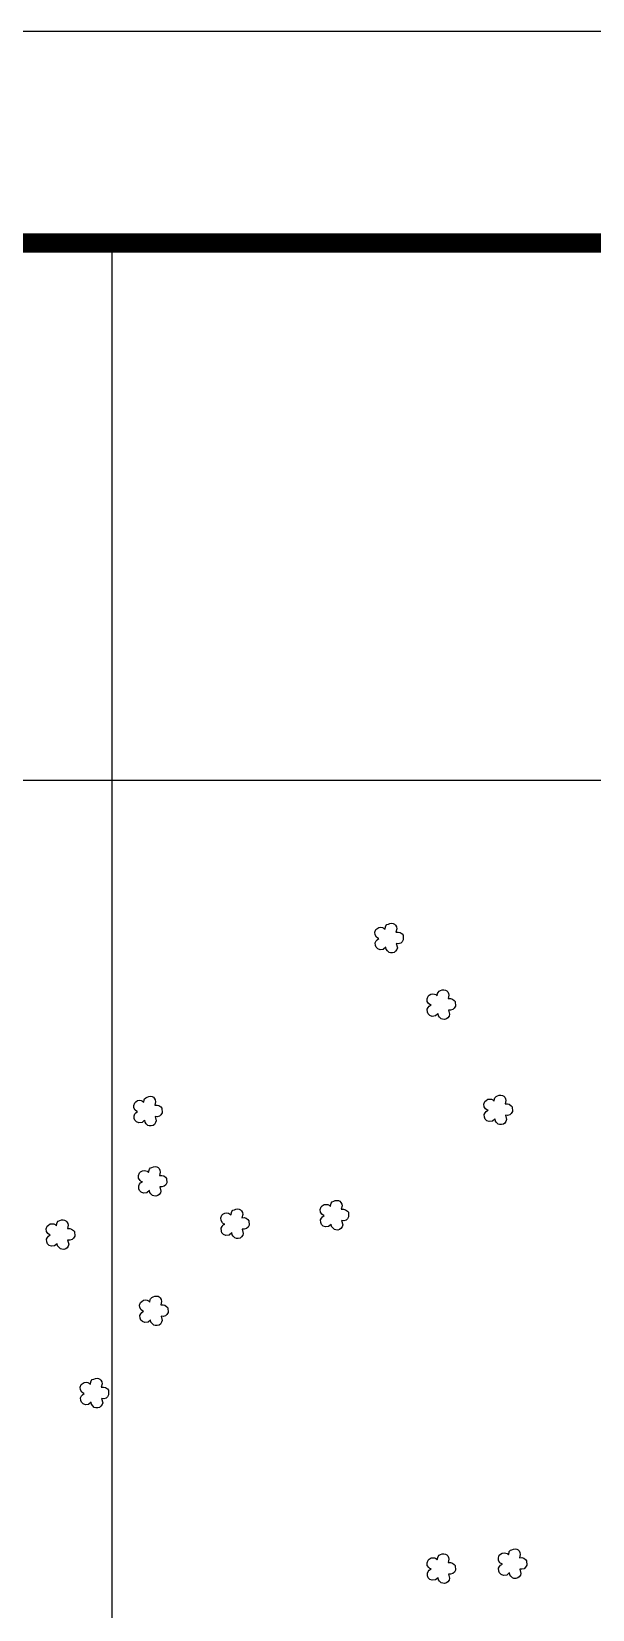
# Model space of a CAD drawing. Extents: x 725464 to 749663, y 7823017 to 7831417.
# Drawn here: x 731848 to 732908, y 7828430 to 7831417 of the extents above; entities that cross this region are included whole.
import ezdxf

# ---------------------------------------------------------------- set-up
doc = ezdxf.new("R2010")
doc.units = 0
doc.header["$MEASUREMENT"] = 0
doc.linetypes.add('CONTINUO', pattern=[0])
doc.linetypes.add('LIN0', pattern=[0])
for name, color, linetype in [('MALHA', 8, 'LIN0'), ('MARGEM', 7, 'CONTINUO'), ('SIMBOLO ARVORE', 118, 'Continuous')]:
    doc.layers.add(name, color=color, linetype=linetype)

msp = doc.modelspace()

# ---------------------------------------------------------------- linework, layer by layer
at = {"layer": 'MALHA', "color": 8}
for p, q in [((732000, 7827486.9), (732000, 7831016.6)), ((730819, 7830000), (733229.3, 7830000))]:
    msp.add_line(p, q, dxfattribs=at)
at = {"layer": 'MARGEM', "color": 174, "linetype": 'LIN0', "flags": 128}
msp.add_lwpolyline([(737344.3, 7831416.6), (725464.3, 7831416.6), (725464.3, 7823016.6), (737344.3, 7823016.6)], close=True, dxfattribs=at)
at = {"layer": 'MARGEM', "color": 174, "linetype": 'LIN0', "const_width": 36.3, "flags": 128}
msp.add_lwpolyline([(736944.3, 7831016.6), (725864.3, 7831016.6), (725864.3, 7823416.6), (736944.3, 7823416.6)], close=True, dxfattribs=at)
at = {"layer": 'SIMBOLO ARVORE', "linetype": 'CONTINUO'}
for points in [[(732517.3, 7829683.6, 0), (732512.5, 7829679.5, 0), (732506.3, 7829678.8, 0), (732501.9, 7829680.5, 0), (732498.8, 7829683.6, 0), (732497.5, 7829687.1, 0), (732497.2, 7829692.2, 0), (732498.9, 7829695.5, 0), (732500.6, 7829697.9, 0), (732504.2, 7829700.3, 0), (732501.9, 7829701, 0), (732499.7, 7829702.9, 0), (732497.1, 7829707, 0), (732496.6, 7829711.9, 0), (732498.5, 7829717, 0), (732500.5, 7829718.8, 0), (732504.1, 7829721, 0), (732507.9, 7829721.5, 0), (732510.9, 7829721.1, 0), (732513.3, 7829720, 0), (732515.9, 7829717.6, 0), (732516.7, 7829722.1, 0), (732517.4, 7829723.9, 0), (732519.4, 7829726.4, 0), (732522.3, 7829727.4, 0), (732525.1, 7829728.7, 0), (732528.3, 7829729, 0), (732531.4, 7829728.6, 0), (732533.8, 7829727.3, 0), (732535.7, 7829725.3, 0), (732537.3, 7829722.1, 0), (732537.9, 7829718.6, 0), (732536.4, 7829712.4, 0), (732540.8, 7829712.4, 0), (732544.4, 7829711.5, 0), (732547.9, 7829708.8, 0), (732549.8, 7829706.7, 0), (732550.3, 7829698, 0), (732548.2, 7829694.2, 0), (732545.4, 7829691.6, 0), (732540.9, 7829690.4, 0), (732537.1, 7829690.8, 0), (732539.1, 7829682.7, 0), (732538.2, 7829679.3, 0), (732535.8, 7829676, 0), (732533.3, 7829673.9, 0), (732529.6, 7829673, 0), (732526, 7829673.3, 0), (732523.3, 7829674, 0), (732520.2, 7829677.1, 0), (732518.1, 7829679.8, 0), (732517.4, 7829684, 0)], [(732615.8, 7829557.7, 0), (732611, 7829553.6, 0), (732604.8, 7829552.9, 0), (732600.5, 7829554.6, 0), (732597.4, 7829557.6, 0), (732596.1, 7829561.1, 0), (732595.7, 7829566.3, 0), (732597.4, 7829569.6, 0), (732599.2, 7829572, 0), (732602.7, 7829574.4, 0), (732600.4, 7829575.1, 0), (732598.2, 7829576.9, 0), (732595.6, 7829581, 0), (732595.1, 7829585.9, 0), (732597, 7829591, 0), (732599, 7829592.9, 0), (732602.6, 7829595.1, 0), (732606.4, 7829595.6, 0), (732609.4, 7829595.1, 0), (732611.8, 7829594, 0), (732614.5, 7829591.7, 0), (732615.2, 7829596.2, 0), (732615.9, 7829598, 0), (732617.9, 7829600.4, 0), (732620.8, 7829601.5, 0), (732623.6, 7829602.8, 0), (732626.8, 7829603.1, 0), (732629.9, 7829602.6, 0), (732632.3, 7829601.3, 0), (732634.2, 7829599.4, 0), (732635.8, 7829596.2, 0), (732636.4, 7829592.7, 0), (732634.9, 7829586.4, 0), (732639.3, 7829586.5, 0), (732643, 7829585.6, 0), (732646.4, 7829582.9, 0), (732648.3, 7829580.7, 0), (732648.8, 7829572.1, 0), (732646.7, 7829568.2, 0), (732643.9, 7829565.7, 0), (732639.5, 7829564.5, 0), (732635.6, 7829564.8, 0), (732637.6, 7829556.8, 0), (732636.7, 7829553.3, 0), (732634.4, 7829550, 0), (732631.8, 7829548, 0), (732628.2, 7829547.1, 0), (732624.5, 7829547.3, 0), (732621.8, 7829548.1, 0), (732618.7, 7829551.1, 0), (732616.6, 7829553.9, 0), (732616, 7829558.1, 0)], [(732061.3, 7829356.2, 0), (732056.5, 7829352.1, 0), (732050.4, 7829351.4, 0), (732046, 7829353.1, 0), (732042.9, 7829356.1, 0), (732041.6, 7829359.6, 0), (732041.3, 7829364.8, 0), (732042.9, 7829368.1, 0), (732044.7, 7829370.5, 0), (732048.2, 7829372.9, 0), (732046, 7829373.6, 0), (732043.8, 7829375.4, 0), (732041.2, 7829379.5, 0), (732040.7, 7829384.4, 0), (732042.6, 7829389.5, 0), (732044.5, 7829391.4, 0), (732048.2, 7829393.6, 0), (732051.9, 7829394.1, 0), (732055, 7829393.6, 0), (732057.4, 7829392.5, 0), (732060, 7829390.2, 0), (732060.8, 7829394.7, 0), (732061.4, 7829396.5, 0), (732063.4, 7829398.9, 0), (732066.3, 7829400, 0), (732069.2, 7829401.3, 0), (732072.4, 7829401.6, 0), (732075.4, 7829401.1, 0), (732077.9, 7829399.8, 0), (732079.7, 7829397.9, 0), (732081.3, 7829394.7, 0), (732081.9, 7829391.2, 0), (732080.5, 7829384.9, 0), (732084.9, 7829385, 0), (732088.5, 7829384.1, 0), (732091.9, 7829381.4, 0), (732093.8, 7829379.2, 0), (732094.3, 7829370.6, 0), (732092.2, 7829366.7, 0), (732089.4, 7829364.2, 0), (732085, 7829363, 0), (732081.1, 7829363.3, 0), (732083.2, 7829355.3, 0), (732082.2, 7829351.8, 0), (732079.9, 7829348.5, 0), (732077.3, 7829346.5, 0), (732073.7, 7829345.6, 0), (732070.1, 7829345.8, 0), (732067.4, 7829346.6, 0), (732064.3, 7829349.6, 0), (732062.1, 7829352.4, 0), (732061.5, 7829356.6, 0)], [(732723.5, 7829358.4, 0), (732718.7, 7829354.4, 0), (732712.5, 7829353.7, 0), (732708.1, 7829355.4, 0), (732705, 7829358.4, 0), (732703.8, 7829361.9, 0), (732703.4, 7829367.1, 0), (732705.1, 7829370.4, 0), (732706.8, 7829372.8, 0), (732710.4, 7829375.2, 0), (732708.1, 7829375.9, 0), (732705.9, 7829377.7, 0), (732703.3, 7829381.8, 0), (732702.8, 7829386.7, 0), (732704.7, 7829391.8, 0), (732706.7, 7829393.7, 0), (732710.3, 7829395.9, 0), (732714.1, 7829396.4, 0), (732717.1, 7829395.9, 0), (732719.5, 7829394.8, 0), (732722.1, 7829392.5, 0), (732722.9, 7829397, 0), (732723.6, 7829398.8, 0), (732725.6, 7829401.2, 0), (732728.5, 7829402.3, 0), (732731.3, 7829403.6, 0), (732734.5, 7829403.9, 0), (732737.6, 7829403.4, 0), (732740, 7829402.1, 0), (732741.9, 7829400.2, 0), (732743.5, 7829397, 0), (732744.1, 7829393.5, 0), (732742.6, 7829387.2, 0), (732747, 7829387.3, 0), (732750.7, 7829386.4, 0), (732754.1, 7829383.7, 0), (732756, 7829381.5, 0), (732756.5, 7829372.9, 0), (732754.4, 7829369, 0), (732751.6, 7829366.5, 0), (732747.1, 7829365.3, 0), (732743.3, 7829365.6, 0), (732745.3, 7829357.6, 0), (732744.4, 7829354.1, 0), (732742.1, 7829350.8, 0), (732739.5, 7829348.8, 0), (732735.8, 7829347.9, 0), (732732.2, 7829348.1, 0), (732729.5, 7829348.9, 0), (732726.4, 7829351.9, 0), (732724.3, 7829354.7, 0), (732723.7, 7829358.9, 0)], [(732070.3, 7829223.2, 0), (732065.5, 7829219.1, 0), (732059.3, 7829218.4, 0), (732054.9, 7829220.1, 0), (732051.8, 7829223.2, 0), (732050.6, 7829226.7, 0), (732050.2, 7829231.9, 0), (732051.9, 7829235.1, 0), (732053.7, 7829237.5, 0), (732057.2, 7829239.9, 0), (732054.9, 7829240.6, 0), (732052.7, 7829242.5, 0), (732050.1, 7829246.6, 0), (732049.6, 7829251.5, 0), (732051.5, 7829256.6, 0), (732053.5, 7829258.4, 0), (732057.1, 7829260.6, 0), (732060.9, 7829261.1, 0), (732063.9, 7829260.7, 0), (732066.3, 7829259.6, 0), (732068.9, 7829257.2, 0), (732069.7, 7829261.7, 0), (732070.4, 7829263.5, 0), (732072.4, 7829266, 0), (732075.3, 7829267.1, 0), (732078.1, 7829268.3, 0), (732081.3, 7829268.6, 0), (732084.4, 7829268.2, 0), (732086.8, 7829266.9, 0), (732088.7, 7829264.9, 0), (732090.3, 7829261.8, 0), (732090.9, 7829258.2, 0), (732089.4, 7829252, 0), (732093.8, 7829252, 0), (732097.5, 7829251.2, 0), (732100.9, 7829248.4, 0), (732102.8, 7829246.3, 0), (732103.3, 7829237.6, 0), (732101.2, 7829233.8, 0), (732098.4, 7829231.2, 0), (732093.9, 7829230, 0), (732090.1, 7829230.4, 0), (732092.1, 7829222.3, 0), (732091.2, 7829218.9, 0), (732088.9, 7829215.6, 0), (732086.3, 7829213.6, 0), (732082.6, 7829212.7, 0), (732079, 7829212.9, 0), (732076.3, 7829213.6, 0), (732073.2, 7829216.7, 0), (732071.1, 7829219.4, 0), (732070.5, 7829223.6, 0)], [(732414, 7829159.1, 0), (732409.1, 7829155, 0), (732403, 7829154.3, 0), (732398.6, 7829156, 0), (732395.5, 7829159.1, 0), (732394.2, 7829162.6, 0), (732393.9, 7829167.7, 0), (732395.6, 7829171, 0), (732397.3, 7829173.4, 0), (732400.9, 7829175.8, 0), (732398.6, 7829176.5, 0), (732396.4, 7829178.4, 0), (732393.8, 7829182.5, 0), (732393.3, 7829187.4, 0), (732395.2, 7829192.5, 0), (732397.2, 7829194.3, 0), (732400.8, 7829196.5, 0), (732404.6, 7829197, 0), (732407.6, 7829196.6, 0), (732410, 7829195.5, 0), (732412.6, 7829193.1, 0), (732413.4, 7829197.6, 0), (732414.1, 7829199.4, 0), (732416, 7829201.9, 0), (732419, 7829203, 0), (732421.8, 7829204.2, 0), (732425, 7829204.5, 0), (732428, 7829204.1, 0), (732430.5, 7829202.8, 0), (732432.3, 7829200.8, 0), (732433.9, 7829197.6, 0), (732434.6, 7829194.1, 0), (732433.1, 7829187.9, 0), (732437.5, 7829187.9, 0), (732441.1, 7829187, 0), (732444.6, 7829184.3, 0), (732446.5, 7829182.2, 0), (732447, 7829173.5, 0), (732444.9, 7829169.7, 0), (732442, 7829167.1, 0), (732437.6, 7829165.9, 0), (732433.7, 7829166.3, 0), (732435.8, 7829158.2, 0), (732434.9, 7829154.8, 0), (732432.5, 7829151.5, 0), (732430, 7829149.4, 0), (732426.3, 7829148.5, 0), (732422.7, 7829148.8, 0), (732420, 7829149.5, 0), (732416.9, 7829152.6, 0), (732414.8, 7829155.3, 0), (732414.1, 7829159.5, 0)], [(731896.2, 7829122.5, 0), (731891.3, 7829118.4, 0), (731885.2, 7829117.7, 0), (731880.8, 7829119.4, 0), (731877.7, 7829122.4, 0), (731876.4, 7829125.9, 0), (731876.1, 7829131.1, 0), (731877.8, 7829134.4, 0), (731879.5, 7829136.8, 0), (731883.1, 7829139.2, 0), (731880.8, 7829139.9, 0), (731878.6, 7829141.7, 0), (731876, 7829145.8, 0), (731875.5, 7829150.7, 0), (731877.4, 7829155.8, 0), (731879.4, 7829157.7, 0), (731883, 7829159.9, 0), (731886.8, 7829160.4, 0), (731889.8, 7829159.9, 0), (731892.2, 7829158.8, 0), (731894.8, 7829156.5, 0), (731895.6, 7829161, 0), (731896.3, 7829162.8, 0), (731898.2, 7829165.2, 0), (731901.2, 7829166.3, 0), (731904, 7829167.6, 0), (731907.2, 7829167.9, 0), (731910.2, 7829167.4, 0), (731912.7, 7829166.1, 0), (731914.5, 7829164.2, 0), (731916.1, 7829161, 0), (731916.8, 7829157.5, 0), (731915.3, 7829151.2, 0), (731919.7, 7829151.3, 0), (731923.3, 7829150.4, 0), (731926.8, 7829147.7, 0), (731928.7, 7829145.5, 0), (731929.2, 7829136.9, 0), (731927.1, 7829133, 0), (731924.2, 7829130.5, 0), (731919.8, 7829129.3, 0), (731915.9, 7829129.6, 0), (731918, 7829121.6, 0), (731917.1, 7829118.1, 0), (731914.7, 7829114.8, 0), (731912.2, 7829112.8, 0), (731908.5, 7829111.9, 0), (731904.9, 7829112.1, 0), (731902.2, 7829112.9, 0), (731899.1, 7829115.9, 0), (731897, 7829118.7, 0), (731896.3, 7829122.9, 0)], [(732226.1, 7829143.1, 0), (732221.3, 7829139, 0), (732215.1, 7829138.3, 0), (732210.7, 7829140, 0), (732207.6, 7829143.1, 0), (732206.4, 7829146.5, 0), (732206, 7829151.7, 0), (732207.7, 7829155, 0), (732209.5, 7829157.4, 0), (732213, 7829159.8, 0), (732210.7, 7829160.5, 0), (732208.5, 7829162.3, 0), (732205.9, 7829166.4, 0), (732205.4, 7829171.3, 0), (732207.3, 7829176.4, 0), (732209.3, 7829178.3, 0), (732212.9, 7829180.5, 0), (732216.7, 7829181, 0), (732219.7, 7829180.6, 0), (732222.1, 7829179.4, 0), (732224.7, 7829177.1, 0), (732225.5, 7829181.6, 0), (732226.2, 7829183.4, 0), (732228.2, 7829185.9, 0), (732231.1, 7829186.9, 0), (732233.9, 7829188.2, 0), (732237.1, 7829188.5, 0), (732240.2, 7829188.1, 0), (732242.6, 7829186.7, 0), (732244.5, 7829184.8, 0), (732246.1, 7829181.6, 0), (732246.7, 7829178.1, 0), (732245.2, 7829171.8, 0), (732249.6, 7829171.9, 0), (732253.3, 7829171, 0), (732256.7, 7829168.3, 0), (732258.6, 7829166.1, 0), (732259.1, 7829157.5, 0), (732257, 7829153.6, 0), (732254.2, 7829151.1, 0), (732249.7, 7829149.9, 0), (732245.9, 7829150.2, 0), (732247.9, 7829142.2, 0), (732247, 7829138.7, 0), (732244.7, 7829135.5, 0), (732242.1, 7829133.4, 0), (732238.4, 7829132.5, 0), (732234.8, 7829132.7, 0), (732232.1, 7829133.5, 0), (732229, 7829136.6, 0), (732226.9, 7829139.3, 0), (732226.3, 7829143.5, 0)], [(732072.6, 7828978.2, 0), (732067.8, 7828974.1, 0), (732061.6, 7828973.4, 0), (732057.2, 7828975.1, 0), (732054.1, 7828978.2, 0), (732052.9, 7828981.7, 0), (732052.5, 7828986.9, 0), (732054.2, 7828990.1, 0), (732055.9, 7828992.5, 0), (732059.5, 7828994.9, 0), (732057.2, 7828995.6, 0), (732055, 7828997.5, 0), (732052.4, 7829001.6, 0), (732051.9, 7829006.5, 0), (732053.8, 7829011.6, 0), (732055.8, 7829013.4, 0), (732059.4, 7829015.6, 0), (732063.2, 7829016.1, 0), (732066.2, 7829015.7, 0), (732068.6, 7829014.6, 0), (732071.2, 7829012.2, 0), (732072, 7829016.7, 0), (732072.7, 7829018.5, 0), (732074.7, 7829021, 0), (732077.6, 7829022.1, 0), (732080.4, 7829023.3, 0), (732083.6, 7829023.6, 0), (732086.7, 7829023.2, 0), (732089.1, 7829021.9, 0), (732091, 7829019.9, 0), (732092.6, 7829016.8, 0), (732093.2, 7829013.2, 0), (732091.7, 7829007, 0), (732096.1, 7829007, 0), (732099.8, 7829006.2, 0), (732103.2, 7829003.4, 0), (732105.1, 7829001.3, 0), (732105.6, 7828992.6, 0), (732103.5, 7828988.8, 0), (732100.7, 7828986.2, 0), (732096.2, 7828985, 0), (732092.4, 7828985.4, 0), (732094.4, 7828977.3, 0), (732093.5, 7828973.9, 0), (732091.1, 7828970.6, 0), (732088.6, 7828968.6, 0), (732084.9, 7828967.7, 0), (732081.3, 7828967.9, 0), (732078.6, 7828968.6, 0), (732075.5, 7828971.7, 0), (732073.4, 7828974.4, 0), (732072.7, 7828978.6, 0)], [(731960.3, 7828822.5, 0), (731955.5, 7828818.4, 0), (731949.4, 7828817.7, 0), (731945, 7828819.4, 0), (731941.9, 7828822.5, 0), (731940.6, 7828826, 0), (731940.2, 7828831.2, 0), (731941.9, 7828834.4, 0), (731943.7, 7828836.8, 0), (731947.2, 7828839.2, 0), (731945, 7828839.9, 0), (731942.7, 7828841.8, 0), (731940.1, 7828845.9, 0), (731939.7, 7828850.8, 0), (731941.5, 7828855.9, 0), (731943.5, 7828857.7, 0), (731947.1, 7828859.9, 0), (731950.9, 7828860.4, 0), (731954, 7828860, 0), (731956.3, 7828858.9, 0), (731959, 7828856.5, 0), (731959.8, 7828861, 0), (731960.4, 7828862.8, 0), (731962.4, 7828865.3, 0), (731965.3, 7828866.4, 0), (731968.2, 7828867.6, 0), (731971.4, 7828867.9, 0), (731974.4, 7828867.5, 0), (731976.9, 7828866.2, 0), (731978.7, 7828864.2, 0), (731980.3, 7828861.1, 0), (731980.9, 7828857.5, 0), (731979.5, 7828851.3, 0), (731983.8, 7828851.3, 0), (731987.5, 7828850.5, 0), (731990.9, 7828847.7, 0), (731992.8, 7828845.6, 0), (731993.3, 7828836.9, 0), (731991.2, 7828833.1, 0), (731988.4, 7828830.5, 0), (731984, 7828829.3, 0), (731980.1, 7828829.7, 0), (731982.2, 7828821.6, 0), (731981.2, 7828818.2, 0), (731978.9, 7828814.9, 0), (731976.3, 7828812.9, 0), (731972.7, 7828812, 0), (731969.1, 7828812.2, 0), (731966.3, 7828812.9, 0), (731963.2, 7828816, 0), (731961.1, 7828818.7, 0), (731960.5, 7828822.9, 0)], [(732750.6, 7828499.6, 0), (732745.8, 7828495.6, 0), (732739.6, 7828494.9, 0), (732735.3, 7828496.6, 0), (732732.2, 7828499.6, 0), (732730.9, 7828503.1, 0), (732730.5, 7828508.3, 0), (732732.2, 7828511.5, 0), (732734, 7828514, 0), (732737.5, 7828516.4, 0), (732735.3, 7828517.1, 0), (732733, 7828518.9, 0), (732730.4, 7828523, 0), (732730, 7828527.9, 0), (732731.8, 7828533, 0), (732733.8, 7828534.9, 0), (732737.4, 7828537.1, 0), (732741.2, 7828537.6, 0), (732744.2, 7828537.1, 0), (732746.6, 7828536, 0), (732749.3, 7828533.7, 0), (732750.1, 7828538.2, 0), (732750.7, 7828539.9, 0), (732752.7, 7828542.4, 0), (732755.6, 7828543.5, 0), (732758.4, 7828544.8, 0), (732761.7, 7828545.1, 0), (732764.7, 7828544.6, 0), (732767.1, 7828543.3, 0), (732769, 7828541.3, 0), (732770.6, 7828538.2, 0), (732771.2, 7828534.7, 0), (732769.7, 7828528.4, 0), (732774.1, 7828528.5, 0), (732777.8, 7828527.6, 0), (732781.2, 7828524.9, 0), (732783.1, 7828522.7, 0), (732783.6, 7828514.1, 0), (732781.5, 7828510.2, 0), (732778.7, 7828507.6, 0), (732774.3, 7828506.5, 0), (732770.4, 7828506.8, 0), (732772.5, 7828498.7, 0), (732771.5, 7828495.3, 0), (732769.2, 7828492, 0), (732766.6, 7828490, 0), (732763, 7828489.1, 0), (732759.3, 7828489.3, 0), (732756.6, 7828490.1, 0), (732753.5, 7828493.1, 0), (732751.4, 7828495.9, 0), (732750.8, 7828500.1, 0)], [(732615.9, 7828490.4, 0), (732611.1, 7828486.3, 0), (732605, 7828485.6, 0), (732600.6, 7828487.3, 0), (732597.5, 7828490.3, 0), (732596.2, 7828493.8, 0), (732595.9, 7828499, 0), (732597.5, 7828502.3, 0), (732599.3, 7828504.7, 0), (732602.8, 7828507.1, 0), (732600.6, 7828507.8, 0), (732598.4, 7828509.6, 0), (732595.7, 7828513.7, 0), (732595.3, 7828518.6, 0), (732597.2, 7828523.7, 0), (732599.1, 7828525.6, 0), (732602.8, 7828527.8, 0), (732606.5, 7828528.3, 0), (732609.6, 7828527.8, 0), (732612, 7828526.7, 0), (732614.6, 7828524.4, 0), (732615.4, 7828528.9, 0), (732616, 7828530.7, 0), (732618, 7828533.1, 0), (732620.9, 7828534.2, 0), (732623.8, 7828535.5, 0), (732627, 7828535.8, 0), (732630, 7828535.3, 0), (732632.5, 7828534, 0), (732634.3, 7828532.1, 0), (732635.9, 7828528.9, 0), (732636.5, 7828525.4, 0), (732635.1, 7828519.1, 0), (732639.5, 7828519.2, 0), (732643.1, 7828518.3, 0), (732646.5, 7828515.6, 0), (732648.4, 7828513.4, 0), (732648.9, 7828504.8, 0), (732646.8, 7828500.9, 0), (732644, 7828498.4, 0), (732639.6, 7828497.2, 0), (732635.7, 7828497.5, 0), (732637.8, 7828489.5, 0), (732636.8, 7828486, 0), (732634.5, 7828482.7, 0), (732631.9, 7828480.7, 0), (732628.3, 7828479.8, 0), (732624.7, 7828480, 0), (732622, 7828480.8, 0), (732618.9, 7828483.8, 0), (732616.7, 7828486.6, 0), (732616.1, 7828490.8, 0)]]:
    msp.add_polyline3d(points, dxfattribs=at)

doc.saveas('drawing.dxf')
